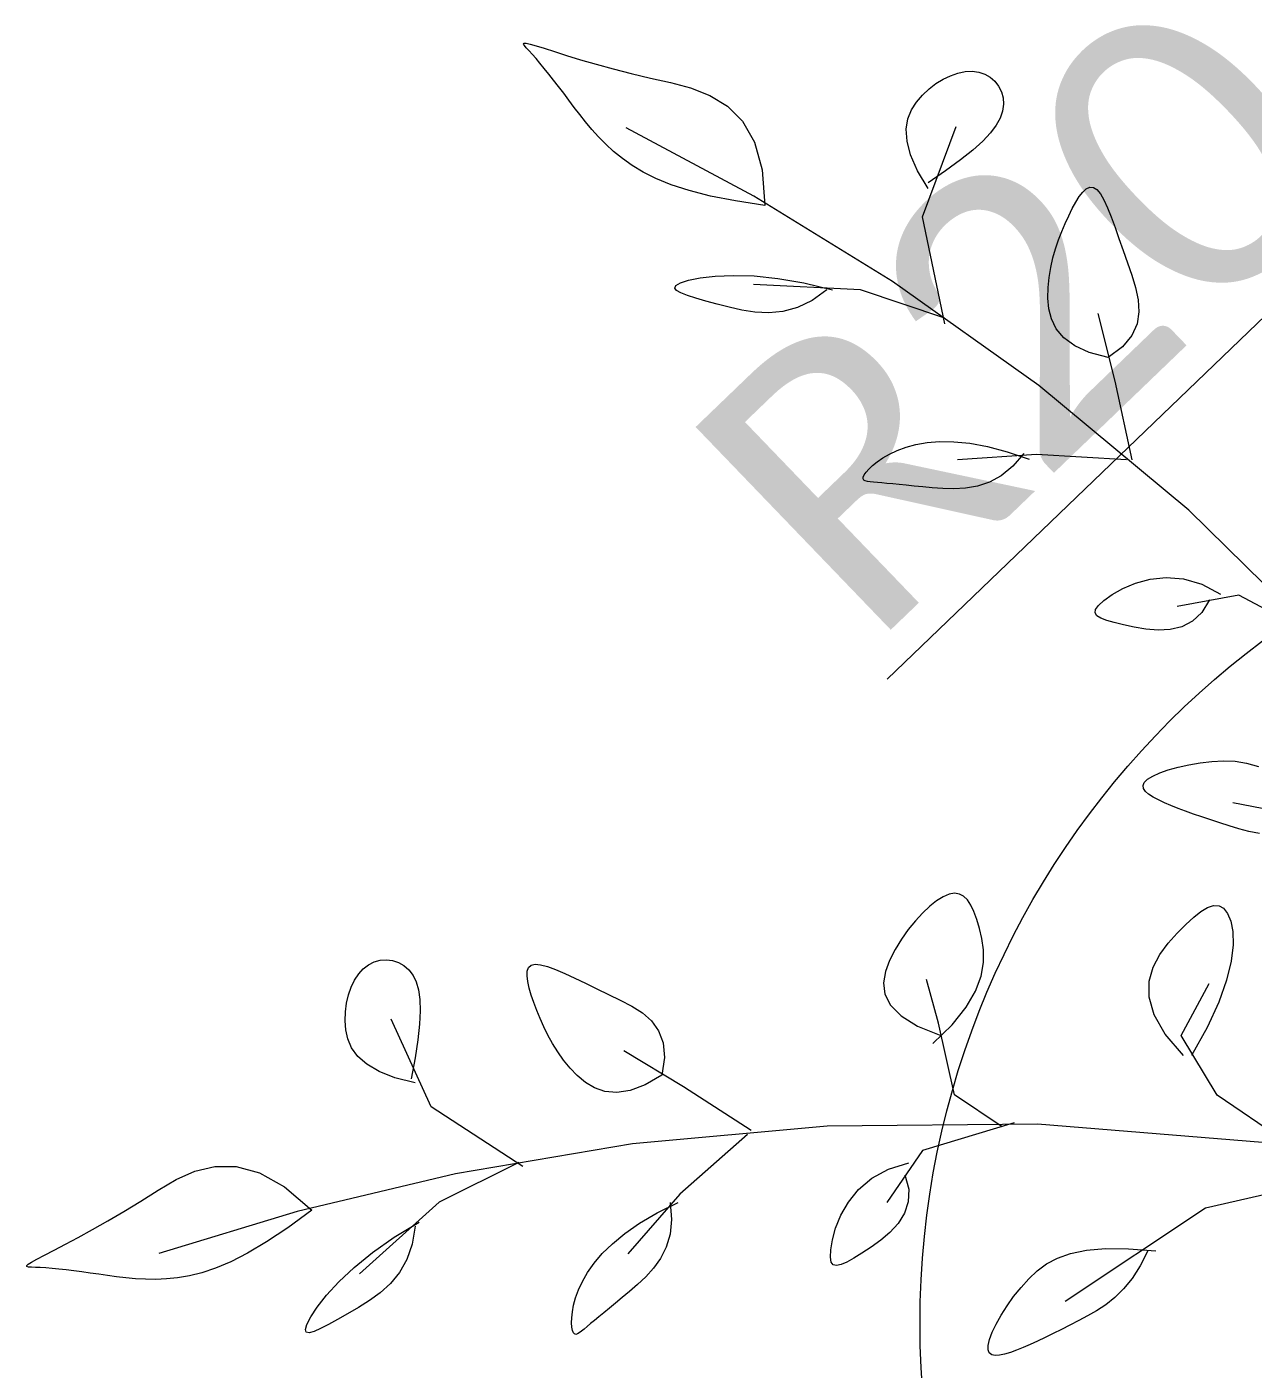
# Model space of a CAD drawing. Header units: centimetres. Extents: x -26724 to 60145, y -23645 to 6771.
# Drawn here: x -19310.07 to -19266.5, y 4735.01 to 4782.71 of the extents above; entities that cross this region are included whole.
import ezdxf

# ---------------------------------------------------------------- set-up
doc = ezdxf.new("R2010")
doc.units = ezdxf.units.CM
doc.linetypes.add('AUSGEZOGEN', pattern=[0])
doc.linetypes.add('PUNKT2_S9', pattern=[0.35, 0.15, -0.1, 0, -0.1])
doc.layers.add('4.KOTE', color=88, linetype='Continuous', lineweight=15)
doc.layers.add('Moebel', color=252, linetype='PUNKT2_S9', lineweight=13)
doc.styles.get("Standard").update_dxf_attribs({"font": 'calibri.ttf'})
doc.dimstyles.new('ja 1 50', dxfattribs={"dimtxt": 10, "dimasz": 5, "dimexe": 5, "dimexo": 5, "dimgap": 1, "dimtad": 1, "dimdec": 0, "dimtxsty": 'Standard', "dimblk": 'ARCHTICK', "dimcen": 2.5, "dimclrd": 256, "dimclrt": 7, "dimadec": 0, "dimazin": 0, "dimtfac": 1, "dimtdec": 0, "dimtix": 1, "dimtmove": 1, "dimatfit": 3, "dimldrblk": 'ARCHTICK', "dimfxl": 10, "dimfxlon": 1, "dimlwd": 0, "dimlwe": 9, "dimarcsym": 0})

# ---------------------------------------------------------------- blocks, each defined once
blk = doc.blocks.new('ggggt')
at = {"layer": 'Moebel', "color": 91, "linetype": 'AUSGEZOGEN', "lineweight": 18, "transparency": 33554687}
for p, q in [((1523.383, 2035.599, 13.5), (1523.402, 2035.626, 13.5)), ((1523.411, 2035.545, 13.5), (1523.383, 2035.599, 13.5)), ((1523.402, 2035.626, 13.5), (1523.476, 2035.625, 13.5)), ((1523.478, 2035.466, 13.5), (1523.411, 2035.545, 13.5)), ((1523.476, 2035.625, 13.5), (1523.614, 2035.596, 13.5)), ((1523.574, 2035.362, 13.5), (1523.478, 2035.466, 13.5)), ((1523.691, 2035.236, 13.5), (1523.574, 2035.362, 13.5)), ((1523.614, 2035.596, 13.5), (1523.824, 2035.536, 13.5)), ((1523.824, 2035.536, 13.5), (1524.114, 2035.446, 13.5)), ((1524.114, 2035.446, 13.5), (1524.478, 2035.33, 13.5)), ((1523.822, 2035.087, 13.5), (1523.691, 2035.236, 13.5)), ((1523.964, 2034.919, 13.5), (1523.822, 2035.087, 13.5)), ((1524.117, 2034.733, 13.5), (1523.964, 2034.919, 13.5)), ((1524.478, 2035.33, 13.5), (1524.911, 2035.194, 13.5)), ((1524.911, 2035.194, 13.5), (1525.407, 2035.042, 13.5)), ((1525.407, 2035.042, 13.5), (1525.959, 2034.879, 13.5)), ((1525.959, 2034.879, 13.5), (1526.561, 2034.712, 13.5)), ((1524.278, 2034.531, 13.5), (1524.117, 2034.733, 13.5)), ((1524.448, 2034.314, 13.5), (1524.278, 2034.531, 13.5)), ((1526.561, 2034.712, 13.5), (1527.206, 2034.546, 13.5)), ((1527.206, 2034.546, 13.5), (1527.889, 2034.385, 13.5)), ((1538.289, 2034.349, 13.5), (1538.551, 2034.474, 13.5)), ((1538.551, 2034.474, 13.5), (1538.812, 2034.564, 13.5)), ((1538.812, 2034.564, 13.5), (1539.069, 2034.617, 13.5)), ((1539.069, 2034.617, 13.5), (1539.317, 2034.63, 13.5)), ((1539.317, 2034.63, 13.5), (1539.55, 2034.601, 13.5)), ((1539.55, 2034.601, 13.5), (1539.765, 2034.53, 13.5)), ((1539.765, 2034.53, 13.5), (1539.957, 2034.42, 13.5)), ((1539.957, 2034.42, 13.5), (1540.122, 2034.276, 13.5)), ((1524.624, 2034.086, 13.5), (1524.448, 2034.314, 13.5)), ((1524.805, 2033.847, 13.5), (1524.624, 2034.086, 13.5)), ((1527.889, 2034.385, 13.5), (1528.6, 2034.227, 13.5)), ((1528.6, 2034.227, 13.5), (1529.311, 2034.037, 13.5)), ((1529.311, 2034.037, 13.5), (1529.995, 2033.774, 13.5)), ((1537.551, 2033.784, 13.5), (1537.785, 2034.002, 13.5)), ((1537.785, 2034.002, 13.5), (1538.032, 2034.191, 13.5)), ((1538.032, 2034.191, 13.5), (1538.289, 2034.349, 13.5)), ((1540.122, 2034.276, 13.5), (1540.256, 2034.103, 13.5)), ((1540.256, 2034.103, 13.5), (1540.355, 2033.905, 13.5)), ((1524.991, 2033.6, 13.5), (1524.805, 2033.847, 13.5)), ((1525.18, 2033.347, 13.5), (1524.991, 2033.6, 13.5)), ((1529.995, 2033.774, 13.5), (1530.621, 2033.394, 13.5)), ((1537.161, 2033.258, 13.5), (1537.338, 2033.538, 13.5)), ((1537.338, 2033.538, 13.5), (1537.551, 2033.784, 13.5)), ((1540.355, 2033.905, 13.5), (1540.415, 2033.689, 13.5)), ((1540.431, 2033.457, 13.5), (1540.4, 2033.216, 13.5)), ((1540.415, 2033.689, 13.5), (1540.431, 2033.457, 13.5)), ((1525.376, 2033.089, 13.5), (1525.18, 2033.347, 13.5)), ((1525.583, 2032.828, 13.5), (1525.376, 2033.089, 13.5)), ((1530.621, 2033.394, 13.5), (1531.16, 2032.855, 13.5)), ((1537.035, 2032.937, 13.5), (1537.161, 2033.258, 13.5)), ((1540.317, 2032.969, 13.5), (1540.176, 2032.712, 13.5)), ((1540.4, 2033.216, 13.5), (1540.317, 2032.969, 13.5)), ((1525.803, 2032.566, 13.5), (1525.583, 2032.828, 13.5)), ((1526.04, 2032.303, 13.5), (1525.803, 2032.566, 13.5)), ((1531.557, 2030.19, 13.5), (1527.029, 2032.615, 13.5)), ((1531.16, 2032.855, 13.5), (1531.581, 2032.115, 13.5)), ((1536.977, 2032.568, 13.5), (1537.035, 2032.937, 13.5)), ((1537.003, 2032.143, 13.5), (1536.977, 2032.568, 13.5)), ((1537.551, 2029.462, 13.5), (1538.751, 2032.666, 13.5)), ((1540.176, 2032.712, 13.5), (1539.97, 2032.439, 13.5)), ((1526.298, 2032.042, 13.5), (1526.04, 2032.303, 13.5)), ((1526.58, 2031.784, 13.5), (1526.298, 2032.042, 13.5)), ((1531.581, 2032.115, 13.5), (1531.856, 2031.132, 13.5)), ((1537.13, 2031.655, 13.5), (1537.003, 2032.143, 13.5)), ((1539.694, 2032.146, 13.5), (1539.34, 2031.828, 13.5)), ((1539.97, 2032.439, 13.5), (1539.694, 2032.146, 13.5)), ((1526.89, 2031.531, 13.5), (1526.58, 2031.784, 13.5)), ((1527.233, 2031.284, 13.5), (1526.89, 2031.531, 13.5)), ((1537.374, 2031.098, 13.5), (1537.13, 2031.655, 13.5)), ((1539.34, 2031.828, 13.5), (1538.903, 2031.478, 13.5)), ((1527.625, 2031.045, 13.5), (1527.233, 2031.284, 13.5)), ((1531.856, 2031.132, 13.5), (1531.954, 2029.862, 13.5)), ((1537.751, 2030.463, 13.5), (1537.374, 2031.098, 13.5)), ((1538.375, 2031.091, 13.5), (1537.751, 2030.663, 13.5)), ((1538.903, 2031.478, 13.5), (1538.375, 2031.091, 13.5)), ((1528.082, 2030.815, 13.5), (1527.625, 2031.045, 13.5)), ((1528.622, 2030.597, 13.5), (1528.082, 2030.815, 13.5)), ((1529.262, 2030.39, 13.5), (1528.622, 2030.597, 13.5)), ((1530.019, 2030.198, 13.5), (1529.262, 2030.39, 13.5)), ((1530.911, 2030.022, 13.5), (1530.019, 2030.198, 13.5)), ((1536.487, 2027.163, 13.5), (1531.557, 2030.19, 13.5)), ((1542.999, 2029.979, 13.5), (1543.124, 2030.178, 13.5)), ((1543.124, 2030.178, 13.5), (1543.249, 2030.338, 13.5)), ((1543.249, 2030.338, 13.5), (1543.373, 2030.451, 13.5)), ((1543.373, 2030.451, 13.5), (1543.498, 2030.509, 13.5)), ((1543.498, 2030.509, 13.5), (1543.623, 2030.504, 13.5)), ((1543.623, 2030.504, 13.5), (1543.748, 2030.43, 13.5)), ((1543.748, 2030.43, 13.5), (1543.873, 2030.279, 13.5)), ((1543.873, 2030.279, 13.5), (1543.999, 2030.06, 13.5)), ((1531.954, 2029.862, 13.5), (1530.911, 2030.022, 13.5)), ((1531.954, 2029.862, 13.5), (1531.954, 2029.862, 13.5)), ((1542.749, 2029.495, 13.5), (1542.874, 2029.749, 13.5)), ((1542.874, 2029.749, 13.5), (1542.999, 2029.979, 13.5)), ((1543.999, 2030.06, 13.5), (1544.127, 2029.782, 13.5)), ((1544.127, 2029.782, 13.5), (1544.258, 2029.453, 13.5)), ((1538.351, 2025.657, 13.5), (1537.551, 2029.462, 13.5)), ((1542.503, 2028.939, 13.5), (1542.624, 2029.225, 13.5)), ((1542.624, 2029.225, 13.5), (1542.749, 2029.495, 13.5)), ((1544.258, 2029.453, 13.5), (1544.393, 2029.084, 13.5)), ((1542.388, 2028.639, 13.5), (1542.503, 2028.939, 13.5)), ((1544.393, 2029.084, 13.5), (1544.533, 2028.684, 13.5)), ((1544.533, 2028.684, 13.5), (1544.679, 2028.261, 13.5)), ((1542.189, 2027.998, 13.5), (1542.282, 2028.325, 13.5)), ((1542.282, 2028.325, 13.5), (1542.388, 2028.639, 13.5)), ((1544.679, 2028.261, 13.5), (1544.831, 2027.826, 13.5)), ((1542.112, 2027.658, 13.5), (1542.189, 2027.998, 13.5)), ((1544.831, 2027.826, 13.5), (1544.987, 2027.387, 13.5)), ((1529.245, 2027.203, 13.5), (1529.658, 2027.288, 13.5)), ((1529.658, 2027.288, 13.5), (1530.189, 2027.351, 13.5)), ((1530.189, 2027.351, 13.5), (1530.829, 2027.378, 13.5)), ((1530.829, 2027.378, 13.5), (1531.573, 2027.356, 13.5)), ((1531.573, 2027.356, 13.5), (1532.413, 2027.271, 13.5)), ((1532.413, 2027.271, 13.5), (1533.342, 2027.11, 13.5)), ((1542.016, 2026.942, 13.5), (1542.053, 2027.306, 13.5)), ((1542.053, 2027.306, 13.5), (1542.112, 2027.658, 13.5)), ((1544.987, 2027.387, 13.5), (1545.125, 2026.948, 13.5)), ((1528.751, 2026.928, 13.5), (1528.794, 2027.017, 13.5)), ((1528.813, 2026.84, 13.5), (1528.751, 2026.928, 13.5)), ((1528.794, 2027.017, 13.5), (1528.955, 2027.109, 13.5)), ((1528.968, 2026.752, 13.5), (1528.813, 2026.84, 13.5)), ((1528.955, 2027.109, 13.5), (1529.245, 2027.203, 13.5)), ((1535.352, 2026.859, 13.5), (1531.554, 2027.059, 13.5)), ((1533.342, 2027.11, 13.5), (1534.353, 2026.859, 13.5)), ((1534.153, 2026.859, 13.5), (1533.629, 2026.48, 13.5)), ((1538.351, 2025.857, 13.5), (1535.352, 2026.859, 13.5)), ((1541.684, 2023.465, 13.5), (1536.487, 2027.163, 13.5)), ((1542.006, 2026.569, 13.5), (1542.016, 2026.942, 13.5)), ((1545.125, 2026.948, 13.5), (1545.22, 2026.511, 13.5)), ((1529.202, 2026.662, 13.5), (1528.968, 2026.752, 13.5)), ((1529.504, 2026.567, 13.5), (1529.202, 2026.662, 13.5)), ((1529.859, 2026.466, 13.5), (1529.504, 2026.567, 13.5)), ((1530.255, 2026.358, 13.5), (1529.859, 2026.466, 13.5)), ((1530.68, 2026.244, 13.5), (1530.255, 2026.358, 13.5)), ((1533.629, 2026.48, 13.5), (1533.108, 2026.231, 13.5)), ((1542.04, 2026.194, 13.5), (1542.006, 2026.569, 13.5)), ((1545.22, 2026.511, 13.5), (1545.245, 2026.078, 13.5)), ((1531.131, 2026.14, 13.5), (1530.68, 2026.244, 13.5)), ((1531.602, 2026.068, 13.5), (1531.131, 2026.14, 13.5)), ((1532.091, 2026.045, 13.5), (1531.602, 2026.068, 13.5)), ((1532.594, 2026.093, 13.5), (1532.091, 2026.045, 13.5)), ((1533.108, 2026.231, 13.5), (1532.594, 2026.093, 13.5)), ((1542.134, 2025.828, 13.5), (1542.04, 2026.194, 13.5)), ((1542.307, 2025.48, 13.5), (1542.134, 2025.828, 13.5)), ((1544.398, 2023.62, 13.5), (1543.799, 2026.023, 13.5)), ((1545.245, 2026.078, 13.5), (1545.177, 2025.654, 13.5)), ((1542.577, 2025.159, 13.5), (1542.307, 2025.48, 13.5)), ((1545.177, 2025.654, 13.5), (1544.988, 2025.24, 13.5)), ((1542.962, 2024.875, 13.5), (1542.577, 2025.159, 13.5)), ((1543.48, 2024.637, 13.5), (1542.962, 2024.875, 13.5)), ((1544.988, 2025.24, 13.5), (1544.654, 2024.84, 13.5)), ((1544.148, 2024.456, 13.5), (1543.48, 2024.637, 13.5)), ((1544.654, 2024.84, 13.5), (1544.148, 2024.456, 13.5)), ((1544.148, 2024.456, 13.5), (1544.148, 2024.456, 13.5)), ((1547.015, 2019.03, 13.5), (1541.684, 2023.465, 13.5)), ((1544.998, 2020.817, 13.5), (1544.398, 2023.62, 13.5)), ((1536.383, 2021.028, 13.5), (1536.656, 2021.154, 13.5)), ((1536.656, 2021.154, 13.5), (1536.968, 2021.268, 13.5)), ((1536.968, 2021.268, 13.5), (1537.32, 2021.365, 13.5)), ((1537.32, 2021.365, 13.5), (1537.716, 2021.435, 13.5)), ((1537.716, 2021.435, 13.5), (1538.163, 2021.472, 13.5)), ((1538.163, 2021.472, 13.5), (1538.665, 2021.466, 13.5)), ((1538.665, 2021.466, 13.5), (1539.23, 2021.41, 13.5)), ((1539.23, 2021.41, 13.5), (1539.861, 2021.294, 13.5)), ((1539.861, 2021.294, 13.5), (1540.566, 2021.111, 13.5)), ((1540.566, 2021.111, 13.5), (1541.349, 2020.851, 13.5)), ((1541.15, 2021.051, 13.5), (1540.762, 2020.593, 13.5)), ((1535.649, 2020.496, 13.5), (1535.78, 2020.623, 13.5)), ((1535.78, 2020.623, 13.5), (1535.946, 2020.757, 13.5)), ((1535.946, 2020.757, 13.5), (1536.146, 2020.894, 13.5)), ((1536.146, 2020.894, 13.5), (1536.383, 2021.028, 13.5)), ((1541.6, 2021.017, 13.5), (1538.801, 2020.817, 13.5)), ((1540.762, 2020.593, 13.5), (1540.354, 2020.258, 13.5)), ((1544.798, 2020.817, 13.5), (1541.6, 2021.017, 13.5)), ((1535.446, 2020.148, 13.5), (1535.451, 2020.207, 13.5)), ((1535.469, 2020.105, 13.5), (1535.446, 2020.148, 13.5)), ((1535.451, 2020.207, 13.5), (1535.486, 2020.284, 13.5)), ((1535.519, 2020.075, 13.5), (1535.469, 2020.105, 13.5)), ((1535.486, 2020.284, 13.5), (1535.551, 2020.382, 13.5)), ((1535.594, 2020.054, 13.5), (1535.519, 2020.075, 13.5)), ((1535.551, 2020.382, 13.5), (1535.649, 2020.496, 13.5)), ((1540.354, 2020.258, 13.5), (1539.933, 2020.028, 13.5)), ((1535.692, 2020.04, 13.5), (1535.594, 2020.054, 13.5)), ((1535.812, 2020.028, 13.5), (1535.692, 2020.04, 13.5)), ((1535.952, 2020.017, 13.5), (1535.812, 2020.028, 13.5)), ((1536.112, 2020.003, 13.5), (1535.952, 2020.017, 13.5)), ((1536.292, 2019.986, 13.5), (1536.112, 2020.003, 13.5)), ((1536.494, 2019.966, 13.5), (1536.292, 2019.986, 13.5)), ((1536.72, 2019.944, 13.5), (1536.494, 2019.966, 13.5)), ((1536.972, 2019.919, 13.5), (1536.72, 2019.944, 13.5)), ((1537.252, 2019.892, 13.5), (1536.972, 2019.919, 13.5)), ((1537.561, 2019.864, 13.5), (1537.252, 2019.892, 13.5)), ((1537.901, 2019.833, 13.5), (1537.561, 2019.864, 13.5)), ((1538.272, 2019.804, 13.5), (1537.901, 2019.833, 13.5)), ((1538.669, 2019.791, 13.5), (1538.272, 2019.804, 13.5)), ((1539.083, 2019.812, 13.5), (1538.669, 2019.791, 13.5)), ((1539.507, 2019.885, 13.5), (1539.083, 2019.812, 13.5)), ((1539.933, 2020.028, 13.5), (1539.507, 2019.885, 13.5)), ((1552.346, 2013.79, 13.5), (1547.015, 2019.03, 13.5)), ((1544.667, 2016.249, 13.5), (1545.122, 2016.441, 13.5)), ((1545.122, 2016.441, 13.5), (1545.641, 2016.581, 13.5)), ((1545.641, 2016.581, 13.5), (1546.214, 2016.641, 13.5)), ((1546.214, 2016.641, 13.5), (1546.83, 2016.591, 13.5)), ((1546.83, 2016.591, 13.5), (1547.478, 2016.402, 13.5)), ((1547.478, 2016.402, 13.5), (1548.146, 2016.045, 13.5)), ((1543.803, 2015.651, 13.5), (1543.998, 2015.828, 13.5)), ((1543.998, 2015.828, 13.5), (1544.289, 2016.035, 13.5)), ((1544.289, 2016.035, 13.5), (1544.667, 2016.249, 13.5)), ((1548.796, 2016.011, 13.5), (1546.597, 2015.61, 13.5)), ((1547.746, 2015.845, 13.5), (1547.482, 2015.396, 13.5)), ((1551.795, 2014.409, 13.5), (1548.796, 2016.011, 13.5)), ((1543.684, 2015.384, 13.5), (1543.7, 2015.505, 13.5)), ((1543.748, 2015.282, 13.5), (1543.684, 2015.384, 13.5)), ((1543.7, 2015.505, 13.5), (1543.803, 2015.651, 13.5)), ((1547.482, 2015.396, 13.5), (1547.151, 2015.085, 13.5)), ((1543.888, 2015.194, 13.5), (1543.748, 2015.282, 13.5)), ((1544.097, 2015.115, 13.5), (1543.888, 2015.194, 13.5)), ((1544.368, 2015.039, 13.5), (1544.097, 2015.115, 13.5)), ((1544.698, 2014.961, 13.5), (1544.368, 2015.039, 13.5)), ((1545.077, 2014.879, 13.5), (1544.698, 2014.961, 13.5)), ((1545.49, 2014.81, 13.5), (1545.077, 2014.879, 13.5)), ((1546.769, 2014.892, 13.5), (1546.353, 2014.796, 13.5)), ((1547.151, 2015.085, 13.5), (1546.769, 2014.892, 13.5)), ((1545.922, 2014.775, 13.5), (1545.49, 2014.81, 13.5)), ((1546.353, 2014.796, 13.5), (1545.922, 2014.775, 13.5)), ((1547.417, 2010.055, 13.5), (1547.831, 2010.101, 13.5)), ((1547.831, 2010.101, 13.5), (1548.246, 2010.121, 13.5)), ((1548.246, 2010.121, 13.5), (1548.656, 2010.109, 13.5)), ((1548.656, 2010.109, 13.5), (1549.066, 2010.049, 13.5)), ((1545.547, 2009.47, 13.5), (1545.733, 2009.584, 13.5)), ((1545.733, 2009.584, 13.5), (1545.983, 2009.696, 13.5)), ((1545.983, 2009.696, 13.5), (1546.287, 2009.804, 13.5)), ((1546.287, 2009.804, 13.5), (1546.634, 2009.902, 13.5)), ((1546.634, 2009.902, 13.5), (1547.014, 2009.987, 13.5)), ((1547.014, 2009.987, 13.5), (1547.417, 2010.055, 13.5)), ((1549.066, 2010.049, 13.5), (1549.488, 2009.923, 13.5)), ((1545.388, 2009.251, 13.5), (1545.434, 2009.359, 13.5)), ((1545.403, 2009.145, 13.5), (1545.388, 2009.251, 13.5)), ((1545.472, 2009.041, 13.5), (1545.403, 2009.145, 13.5)), ((1545.434, 2009.359, 13.5), (1545.547, 2009.47, 13.5)), ((1545.588, 2008.938, 13.5), (1545.472, 2009.041, 13.5)), ((1545.744, 2008.837, 13.5), (1545.588, 2008.938, 13.5)), ((1545.933, 2008.736, 13.5), (1545.744, 2008.837, 13.5)), ((1546.147, 2008.636, 13.5), (1545.933, 2008.736, 13.5)), ((1546.381, 2008.536, 13.5), (1546.147, 2008.636, 13.5)), ((1554.456, 2007.463, 13.5), (1548.584, 2008.639, 13.5)), ((1546.633, 2008.435, 13.5), (1546.381, 2008.536, 13.5)), ((1546.901, 2008.335, 13.5), (1546.633, 2008.435, 13.5)), ((1547.184, 2008.233, 13.5), (1546.901, 2008.335, 13.5)), ((1547.481, 2008.131, 13.5), (1547.184, 2008.233, 13.5)), ((1547.792, 2008.028, 13.5), (1547.481, 2008.131, 13.5)), ((1548.114, 2007.924, 13.5), (1547.792, 2008.028, 13.5)), ((1548.446, 2007.818, 13.5), (1548.114, 2007.924, 13.5)), ((1548.789, 2007.713, 13.5), (1548.446, 2007.818, 13.5)), ((1549.147, 2007.617, 13.5), (1548.789, 2007.713, 13.5)), ((1549.527, 2007.541, 13.5), (1549.147, 2007.617, 13.5)), ((1538.288, 2005.296, 13.5), (1538.055, 2005.151, 13.5)), ((1538.502, 2005.387, 13.5), (1538.288, 2005.296, 13.5)), ((1538.694, 2005.419, 13.5), (1538.502, 2005.387, 13.5)), ((1538.864, 2005.394, 13.5), (1538.694, 2005.419, 13.5)), ((1539.015, 2005.314, 13.5), (1538.864, 2005.394, 13.5)), ((1539.15, 2005.182, 13.5), (1539.015, 2005.314, 13.5)), ((1537.809, 2004.957, 13.5), (1537.555, 2004.717, 13.5)), ((1538.055, 2005.151, 13.5), (1537.809, 2004.957, 13.5)), ((1539.27, 2004.999, 13.5), (1539.15, 2005.182, 13.5)), ((1539.38, 2004.768, 13.5), (1539.27, 2004.999, 13.5)), ((1547.447, 2004.771, 13.5), (1547.684, 2004.911, 13.5)), ((1547.684, 2004.911, 13.5), (1547.898, 2004.981, 13.5)), ((1547.898, 2004.981, 13.5), (1548.088, 2004.974, 13.5)), ((1548.088, 2004.974, 13.5), (1548.253, 2004.885, 13.5)), ((1548.253, 2004.885, 13.5), (1548.394, 2004.707, 13.5)), ((1537.3, 2004.439, 13.5), (1537.049, 2004.127, 13.5)), ((1537.555, 2004.717, 13.5), (1537.3, 2004.439, 13.5)), ((1539.481, 2004.492, 13.5), (1539.38, 2004.768, 13.5)), ((1539.576, 2004.172, 13.5), (1539.481, 2004.492, 13.5)), ((1546.906, 2004.31, 13.5), (1547.188, 2004.568, 13.5)), ((1547.188, 2004.568, 13.5), (1547.447, 2004.771, 13.5)), ((1548.394, 2004.707, 13.5), (1548.507, 2004.433, 13.5)), ((1548.507, 2004.433, 13.5), (1548.577, 2004.06, 13.5)), ((1537.049, 2004.127, 13.5), (1536.808, 2003.785, 13.5)), ((1539.663, 2003.811, 13.5), (1539.576, 2004.172, 13.5)), ((1546.286, 2003.647, 13.5), (1546.603, 2004.001, 13.5)), ((1546.603, 2004.001, 13.5), (1546.906, 2004.31, 13.5)), ((1548.577, 2004.06, 13.5), (1548.587, 2003.588, 13.5)), ((1536.582, 2003.42, 13.5), (1536.382, 2003.036, 13.5)), ((1536.808, 2003.785, 13.5), (1536.582, 2003.42, 13.5)), ((1539.72, 2003.408, 13.5), (1539.663, 2003.811, 13.5)), ((1539.72, 2002.963, 13.5), (1539.72, 2003.408, 13.5)), ((1545.987, 2003.247, 13.5), (1546.286, 2003.647, 13.5)), ((1548.587, 2003.588, 13.5), (1548.518, 2003.013, 13.5)), ((1517.873, 2002.882, 13.5), (1518.075, 2002.984, 13.5)), ((1518.075, 2002.984, 13.5), (1518.289, 2003.041, 13.5)), ((1518.289, 2003.041, 13.5), (1518.507, 2003.056, 13.5)), ((1518.507, 2003.056, 13.5), (1518.724, 2003.029, 13.5)), ((1518.724, 2003.029, 13.5), (1518.934, 2002.959, 13.5)), ((1518.934, 2002.959, 13.5), (1519.129, 2002.848, 13.5)), ((1536.382, 2003.036, 13.5), (1536.234, 2002.64, 13.5)), ((1539.635, 2002.476, 13.5), (1539.72, 2002.963, 13.5)), ((1545.748, 2002.796, 13.5), (1545.987, 2003.247, 13.5)), ((1548.518, 2003.013, 13.5), (1548.354, 2002.334, 13.5)), ((1517.377, 2002.334, 13.5), (1517.522, 2002.553, 13.5)), ((1517.522, 2002.553, 13.5), (1517.687, 2002.737, 13.5)), ((1517.687, 2002.737, 13.5), (1517.873, 2002.882, 13.5)), ((1519.129, 2002.848, 13.5), (1519.305, 2002.696, 13.5)), ((1519.305, 2002.696, 13.5), (1519.453, 2002.503, 13.5)), ((1519.453, 2002.503, 13.5), (1519.569, 2002.27, 13.5)), ((1523.503, 2002.482, 13.5), (1523.511, 2002.65, 13.5)), ((1523.527, 2002.281, 13.5), (1523.503, 2002.482, 13.5)), ((1523.511, 2002.65, 13.5), (1523.558, 2002.78, 13.5)), ((1523.558, 2002.78, 13.5), (1523.65, 2002.865, 13.5)), ((1523.65, 2002.865, 13.5), (1523.791, 2002.9, 13.5)), ((1523.791, 2002.9, 13.5), (1523.986, 2002.883, 13.5)), ((1523.986, 2002.883, 13.5), (1524.23, 2002.817, 13.5)), ((1524.23, 2002.817, 13.5), (1524.517, 2002.711, 13.5)), ((1524.517, 2002.711, 13.5), (1524.842, 2002.571, 13.5)), ((1524.842, 2002.571, 13.5), (1525.199, 2002.405, 13.5)), ((1536.234, 2002.64, 13.5), (1536.169, 2002.238, 13.5)), ((1539.44, 2001.944, 13.5), (1539.635, 2002.476, 13.5)), ((1545.607, 2002.291, 13.5), (1545.748, 2002.796, 13.5)), ((1517.159, 2001.812, 13.5), (1517.256, 2002.085, 13.5)), ((1517.256, 2002.085, 13.5), (1517.377, 2002.334, 13.5)), ((1519.569, 2002.27, 13.5), (1519.651, 2001.988, 13.5)), ((1519.651, 2001.988, 13.5), (1519.699, 2001.65, 13.5)), ((1523.58, 2002.052, 13.5), (1523.527, 2002.281, 13.5)), ((1523.654, 2001.801, 13.5), (1523.58, 2002.052, 13.5)), ((1525.199, 2002.405, 13.5), (1525.581, 2002.221, 13.5)), ((1525.581, 2002.221, 13.5), (1525.982, 2002.025, 13.5)), ((1525.982, 2002.025, 13.5), (1526.398, 2001.825, 13.5)), ((1536.169, 2002.238, 13.5), (1536.22, 2001.836, 13.5)), ((1538.118, 2000.801, 13.5), (1537.692, 2002.358, 13.5)), ((1545.605, 2001.727, 13.5), (1545.607, 2002.291, 13.5)), ((1546.749, 2000.369, 13.5), (1547.737, 2002.208, 13.5)), ((1548.354, 2002.334, 13.5), (1548.077, 2001.549, 13.5)), ((1517.048, 2001.209, 13.5), (1517.09, 2001.518, 13.5)), ((1517.09, 2001.518, 13.5), (1517.159, 2001.812, 13.5)), ((1519.699, 2001.65, 13.5), (1519.71, 2001.247, 13.5)), ((1523.745, 2001.533, 13.5), (1523.654, 2001.801, 13.5)), ((1523.848, 2001.254, 13.5), (1523.745, 2001.533, 13.5)), ((1526.398, 2001.825, 13.5), (1526.818, 2001.625, 13.5)), ((1526.818, 2001.625, 13.5), (1527.227, 2001.412, 13.5)), ((1536.22, 2001.836, 13.5), (1536.417, 2001.442, 13.5)), ((1539.106, 2001.369, 13.5), (1539.44, 2001.944, 13.5)), ((1545.782, 2001.102, 13.5), (1545.605, 2001.727, 13.5)), ((1548.077, 2001.549, 13.5), (1547.67, 2000.655, 13.5)), ((1517.037, 2000.89, 13.5), (1517.048, 2001.209, 13.5)), ((1519.71, 2001.247, 13.5), (1519.686, 2000.772, 13.5)), ((1523.965, 2000.966, 13.5), (1523.848, 2001.254, 13.5)), ((1527.227, 2001.412, 13.5), (1527.603, 2001.17, 13.5)), ((1527.603, 2001.17, 13.5), (1527.927, 2000.882, 13.5)), ((1536.417, 2001.442, 13.5), (1536.792, 2001.061, 13.5)), ((1536.792, 2001.061, 13.5), (1537.376, 2000.7, 13.5)), ((1538.608, 2000.748, 13.5), (1539.106, 2001.369, 13.5)), ((1546.177, 2000.411, 13.5), (1545.782, 2001.102, 13.5)), ((1517.061, 2000.566, 13.5), (1517.037, 2000.89, 13.5)), ((1517.133, 2000.242, 13.5), (1517.061, 2000.566, 13.5)), ((1520.094, 1997.834, 13.5), (1518.676, 2000.948, 13.5)), ((1519.686, 2000.772, 13.5), (1519.624, 2000.215, 13.5)), ((1524.095, 2000.672, 13.5), (1523.965, 2000.966, 13.5)), ((1524.243, 2000.376, 13.5), (1524.095, 2000.672, 13.5)), ((1527.927, 2000.882, 13.5), (1528.178, 2000.534, 13.5)), ((1528.178, 2000.534, 13.5), (1528.337, 2000.108, 13.5)), ((1537.376, 2000.7, 13.5), (1538.2, 2000.365, 13.5)), ((1537.917, 2000.082, 13.5), (1538.608, 2000.748, 13.5)), ((1538.686, 1998.254, 13.5), (1538.118, 2000.801, 13.5)), ((1547.67, 2000.655, 13.5), (1547.114, 1999.65, 13.5)), ((1517.271, 1999.926, 13.5), (1517.133, 2000.242, 13.5)), ((1519.624, 2000.215, 13.5), (1519.524, 1999.569, 13.5)), ((1524.408, 2000.078, 13.5), (1524.243, 2000.376, 13.5)), ((1524.594, 1999.783, 13.5), (1524.408, 2000.078, 13.5)), ((1528.337, 2000.108, 13.5), (1528.384, 1999.588, 13.5)), ((1546.831, 1999.65, 13.5), (1546.177, 2000.411, 13.5)), ((1548.024, 1998.246, 13.5), (1546.749, 2000.369, 13.5)), ((1517.491, 1999.624, 13.5), (1517.271, 1999.926, 13.5)), ((1517.81, 1999.342, 13.5), (1517.491, 1999.624, 13.5)), ((1519.524, 1999.569, 13.5), (1519.385, 1998.825, 13.5)), ((1524.801, 1999.492, 13.5), (1524.594, 1999.783, 13.5)), ((1529.066, 1998.545, 13.5), (1526.943, 1999.82, 13.5)), ((1528.384, 1999.588, 13.5), (1528.298, 1998.959, 13.5)), ((1518.244, 1999.087, 13.5), (1517.81, 1999.342, 13.5)), ((1525.032, 1999.209, 13.5), (1524.801, 1999.492, 13.5)), ((1525.289, 1998.939, 13.5), (1525.032, 1999.209, 13.5)), ((1518.811, 1998.865, 13.5), (1518.244, 1999.087, 13.5)), ((1519.527, 1998.683, 13.5), (1518.811, 1998.865, 13.5)), ((1525.578, 1998.698, 13.5), (1525.289, 1998.939, 13.5)), ((1525.903, 1998.505, 13.5), (1525.578, 1998.698, 13.5)), ((1527.697, 1998.615, 13.5), (1527.163, 1998.417, 13.5)), ((1528.298, 1998.959, 13.5), (1527.697, 1998.615, 13.5)), ((1528.298, 1998.959, 13.5), (1528.298, 1998.959, 13.5)), ((1526.272, 1998.381, 13.5), (1525.903, 1998.505, 13.5)), ((1526.69, 1998.345, 13.5), (1526.272, 1998.381, 13.5)), ((1527.163, 1998.417, 13.5), (1526.69, 1998.345, 13.5)), ((1531.472, 1996.987, 13.5), (1529.066, 1998.545, 13.5)), ((1540.385, 1997.121, 13.5), (1538.686, 1998.254, 13.5)), ((1550.713, 1996.405, 13.5), (1548.024, 1998.246, 13.5)), ((1523.349, 1995.709, 13.5), (1520.094, 1997.834, 13.5)), ((1541.636, 1997.214, 13.5), (1534.162, 1997.149, 13.5)), ((1540.809, 1997.262, 13.5), (1537.556, 1996.274, 13.5)), ((1549.633, 1996.568, 13.5), (1541.636, 1997.214, 13.5)), ((1534.162, 1997.149, 13.5), (1527.256, 1996.516, 13.5)), ((1531.331, 1996.846, 13.5), (1528.928, 1994.726, 13.5)), ((1527.256, 1996.516, 13.5), (1520.966, 1995.456, 13.5)), ((1537.556, 1996.274, 13.5), (1536.285, 1994.436, 13.5)), ((1523.208, 1995.851, 13.5), (1520.379, 1994.438, 13.5)), ((1536.347, 1995.619, 13.5), (1537.072, 1995.839, 13.5)), ((1511.032, 1995.243, 13.5), (1511.702, 1995.54, 13.5)), ((1511.702, 1995.54, 13.5), (1512.413, 1995.714, 13.5)), ((1512.413, 1995.714, 13.5), (1513.175, 1995.714, 13.5)), ((1513.175, 1995.714, 13.5), (1513.996, 1995.489, 13.5)), ((1513.996, 1995.489, 13.5), (1514.885, 1994.988, 13.5)), ((1520.966, 1995.456, 13.5), (1515.34, 1994.111, 13.5)), ((1535.285, 1994.894, 13.5), (1535.756, 1995.294, 13.5)), ((1535.756, 1995.294, 13.5), (1536.347, 1995.619, 13.5)), ((1536.931, 1995.415, 13.5), (1537.062, 1994.91, 13.5)), ((1553.004, 1995.474, 13.5), (1547.603, 1994.232, 13.5)), ((1509.78, 1994.483, 13.5), (1510.395, 1994.873, 13.5)), ((1510.395, 1994.873, 13.5), (1511.032, 1995.243, 13.5)), ((1514.885, 1994.988, 13.5), (1515.852, 1994.159, 13.5)), ((1534.922, 1994.447, 13.5), (1535.285, 1994.894, 13.5)), ((1537.062, 1994.91, 13.5), (1537.047, 1994.456, 13.5)), ((1509.184, 1994.114, 13.5), (1509.78, 1994.483, 13.5)), ((1520.379, 1994.438, 13.5), (1517.552, 1991.894, 13.5)), ((1528.928, 1994.726, 13.5), (1527.09, 1992.605, 13.5)), ((1528.13, 1994.061, 13.5), (1528.868, 1994.431, 13.5)), ((1528.585, 1994.431, 13.5), (1528.635, 1993.833, 13.5)), ((1534.654, 1993.98, 13.5), (1534.922, 1994.447, 13.5)), ((1537.047, 1994.456, 13.5), (1536.914, 1994.049, 13.5)), ((1508.609, 1993.775, 13.5), (1509.184, 1994.114, 13.5)), ((1515.34, 1994.111, 13.5), (1510.424, 1992.623, 13.5)), ((1515.852, 1994.159, 13.5), (1515.002, 1993.534, 13.5)), ((1515.852, 1994.159, 13.5), (1515.852, 1994.159, 13.5)), ((1527.502, 1993.692, 13.5), (1528.13, 1994.061, 13.5)), ((1534.468, 1993.523, 13.5), (1534.654, 1993.98, 13.5)), ((1536.914, 1994.049, 13.5), (1536.688, 1993.688, 13.5)), ((1547.603, 1994.232, 13.5), (1542.619, 1990.912, 13.5)), ((1507.561, 1993.192, 13.5), (1508.066, 1993.468, 13.5)), ((1508.066, 1993.468, 13.5), (1508.609, 1993.775, 13.5)), ((1515.002, 1993.534, 13.5), (1514.247, 1993.029, 13.5)), ((1518.78, 1993.194, 13.5), (1519.673, 1993.732, 13.5)), ((1519.531, 1993.59, 13.5), (1519.428, 1992.952, 13.5)), ((1526.974, 1993.327, 13.5), (1527.502, 1993.692, 13.5)), ((1528.635, 1993.833, 13.5), (1528.583, 1993.308, 13.5)), ((1534.352, 1993.105, 13.5), (1534.468, 1993.523, 13.5)), ((1536.397, 1993.368, 13.5), (1536.068, 1993.088, 13.5)), ((1536.688, 1993.688, 13.5), (1536.397, 1993.368, 13.5)), ((1506.7, 1992.74, 13.5), (1507.103, 1992.949, 13.5)), ((1507.103, 1992.949, 13.5), (1507.561, 1993.192, 13.5)), ((1514.247, 1993.029, 13.5), (1513.576, 1992.629, 13.5)), ((1518.01, 1992.652, 13.5), (1518.78, 1993.194, 13.5)), ((1519.428, 1992.952, 13.5), (1519.236, 1992.408, 13.5)), ((1526.175, 1992.617, 13.5), (1526.535, 1992.968, 13.5)), ((1526.535, 1992.968, 13.5), (1526.974, 1993.327, 13.5)), ((1528.583, 1993.308, 13.5), (1528.448, 1992.847, 13.5)), ((1534.293, 1992.752, 13.5), (1534.352, 1993.105, 13.5)), ((1536.068, 1993.088, 13.5), (1535.727, 1992.844, 13.5)), ((1505.901, 1992.316, 13.5), (1506.092, 1992.423, 13.5)), ((1506.092, 1992.423, 13.5), (1506.36, 1992.564, 13.5)), ((1506.36, 1992.564, 13.5), (1506.7, 1992.74, 13.5)), ((1513.576, 1992.629, 13.5), (1512.977, 1992.323, 13.5)), ((1517.356, 1992.118, 13.5), (1518.01, 1992.652, 13.5)), ((1525.886, 1992.275, 13.5), (1526.175, 1992.617, 13.5)), ((1528.248, 1992.445, 13.5), (1528, 1992.094, 13.5)), ((1528.448, 1992.847, 13.5), (1528.248, 1992.445, 13.5)), ((1534.279, 1992.489, 13.5), (1534.293, 1992.752, 13.5)), ((1534.31, 1992.313, 13.5), (1534.279, 1992.489, 13.5)), ((1535.113, 1992.456, 13.5), (1534.867, 1992.317, 13.5)), ((1535.401, 1992.633, 13.5), (1535.113, 1992.456, 13.5)), ((1535.727, 1992.844, 13.5), (1535.401, 1992.633, 13.5)), ((1541.962, 1992.25, 13.5), (1542.351, 1992.459, 13.5)), ((1542.351, 1992.459, 13.5), (1542.815, 1992.623, 13.5)), ((1542.815, 1992.623, 13.5), (1543.376, 1992.737, 13.5)), ((1543.376, 1992.737, 13.5), (1544.055, 1992.794, 13.5)), ((1544.055, 1992.794, 13.5), (1544.871, 1992.79, 13.5)), ((1544.871, 1992.79, 13.5), (1545.846, 1992.719, 13.5)), ((1545.563, 1992.719, 13.5), (1545.289, 1992.184, 13.5)), ((1505.73, 1992.187, 13.5), (1505.782, 1992.239, 13.5)), ((1505.736, 1992.155, 13.5), (1505.73, 1992.187, 13.5)), ((1505.794, 1992.137, 13.5), (1505.736, 1992.155, 13.5)), ((1505.782, 1992.239, 13.5), (1505.901, 1992.316, 13.5)), ((1505.897, 1992.128, 13.5), (1505.794, 1992.137, 13.5)), ((1506.038, 1992.123, 13.5), (1505.897, 1992.128, 13.5)), ((1506.21, 1992.116, 13.5), (1506.038, 1992.123, 13.5)), ((1506.408, 1992.104, 13.5), (1506.21, 1992.116, 13.5)), ((1506.627, 1992.086, 13.5), (1506.408, 1992.104, 13.5)), ((1506.867, 1992.062, 13.5), (1506.627, 1992.086, 13.5)), ((1507.124, 1992.033, 13.5), (1506.867, 1992.062, 13.5)), ((1507.397, 1992, 13.5), (1507.124, 1992.033, 13.5)), ((1507.683, 1991.962, 13.5), (1507.397, 1992, 13.5)), ((1507.98, 1991.922, 13.5), (1507.683, 1991.962, 13.5)), ((1511.955, 1991.934, 13.5), (1511.509, 1991.827, 13.5)), ((1512.441, 1992.095, 13.5), (1511.955, 1991.934, 13.5)), ((1512.977, 1992.323, 13.5), (1512.441, 1992.095, 13.5)), ((1516.814, 1991.608, 13.5), (1517.356, 1992.118, 13.5)), ((1518.971, 1991.947, 13.5), (1518.649, 1991.557, 13.5)), ((1519.236, 1992.408, 13.5), (1518.971, 1991.947, 13.5)), ((1525.475, 1991.628, 13.5), (1525.655, 1991.945, 13.5)), ((1525.655, 1991.945, 13.5), (1525.886, 1992.275, 13.5)), ((1528, 1992.094, 13.5), (1527.722, 1991.786, 13.5)), ((1534.385, 1992.216, 13.5), (1534.31, 1992.313, 13.5)), ((1534.502, 1992.189, 13.5), (1534.385, 1992.216, 13.5)), ((1534.663, 1992.226, 13.5), (1534.502, 1992.189, 13.5)), ((1534.867, 1992.317, 13.5), (1534.663, 1992.226, 13.5)), ((1541.332, 1991.721, 13.5), (1541.63, 1992.002, 13.5)), ((1541.63, 1992.002, 13.5), (1541.962, 1992.25, 13.5)), ((1545.289, 1992.184, 13.5), (1544.999, 1991.736, 13.5)), ((1508.285, 1991.879, 13.5), (1507.98, 1991.922, 13.5)), ((1508.599, 1991.834, 13.5), (1508.285, 1991.879, 13.5)), ((1508.92, 1991.79, 13.5), (1508.599, 1991.834, 13.5)), ((1509.25, 1991.751, 13.5), (1508.92, 1991.79, 13.5)), ((1509.591, 1991.721, 13.5), (1509.25, 1991.751, 13.5)), ((1509.945, 1991.703, 13.5), (1509.591, 1991.721, 13.5)), ((1510.312, 1991.701, 13.5), (1509.945, 1991.703, 13.5)), ((1510.693, 1991.718, 13.5), (1510.312, 1991.701, 13.5)), ((1511.091, 1991.758, 13.5), (1510.693, 1991.718, 13.5)), ((1511.509, 1991.827, 13.5), (1511.091, 1991.758, 13.5)), ((1516.38, 1991.135, 13.5), (1516.814, 1991.608, 13.5)), ((1518.649, 1991.557, 13.5), (1518.287, 1991.227, 13.5)), ((1525.335, 1991.327, 13.5), (1525.475, 1991.628, 13.5)), ((1527.432, 1991.515, 13.5), (1527.149, 1991.273, 13.5)), ((1527.722, 1991.786, 13.5), (1527.432, 1991.515, 13.5)), ((1541.053, 1991.413, 13.5), (1541.332, 1991.721, 13.5)), ((1544.999, 1991.736, 13.5), (1544.695, 1991.364, 13.5)), ((1516.049, 1990.716, 13.5), (1516.38, 1991.135, 13.5)), ((1518.287, 1991.227, 13.5), (1517.902, 1990.946, 13.5)), ((1525.159, 1990.782, 13.5), (1525.231, 1991.044, 13.5)), ((1525.231, 1991.044, 13.5), (1525.335, 1991.327, 13.5)), ((1526.887, 1991.054, 13.5), (1526.649, 1990.856, 13.5)), ((1527.149, 1991.273, 13.5), (1526.887, 1991.054, 13.5)), ((1540.556, 1990.755, 13.5), (1540.792, 1991.087, 13.5)), ((1540.792, 1991.087, 13.5), (1541.053, 1991.413, 13.5)), ((1544.381, 1991.056, 13.5), (1544.062, 1990.801, 13.5)), ((1544.695, 1991.364, 13.5), (1544.381, 1991.056, 13.5)), ((1515.817, 1990.363, 13.5), (1516.049, 1990.716, 13.5)), ((1517.511, 1990.7, 13.5), (1517.129, 1990.48, 13.5)), ((1517.902, 1990.946, 13.5), (1517.511, 1990.7, 13.5)), ((1525.091, 1990.332, 13.5), (1525.113, 1990.544, 13.5)), ((1525.113, 1990.544, 13.5), (1525.159, 1990.782, 13.5)), ((1526.236, 1990.516, 13.5), (1526.06, 1990.372, 13.5)), ((1526.432, 1990.677, 13.5), (1526.236, 1990.516, 13.5)), ((1526.649, 1990.856, 13.5), (1526.432, 1990.677, 13.5)), ((1540.347, 1990.426, 13.5), (1540.556, 1990.755, 13.5)), ((1543.74, 1990.587, 13.5), (1543.419, 1990.402, 13.5)), ((1544.062, 1990.801, 13.5), (1543.74, 1990.587, 13.5)), ((1515.63, 1989.913, 13.5), (1515.679, 1990.092, 13.5)), ((1515.679, 1990.092, 13.5), (1515.817, 1990.363, 13.5)), ((1516.45, 1990.096, 13.5), (1516.17, 1989.95, 13.5)), ((1516.772, 1990.276, 13.5), (1516.45, 1990.096, 13.5)), ((1517.129, 1990.48, 13.5), (1516.772, 1990.276, 13.5)), ((1525.088, 1990.15, 13.5), (1525.091, 1990.332, 13.5)), ((1525.1, 1989.999, 13.5), (1525.088, 1990.15, 13.5)), ((1525.641, 1990.025, 13.5), (1525.534, 1989.933, 13.5)), ((1525.764, 1990.127, 13.5), (1525.641, 1990.025, 13.5)), ((1525.903, 1990.243, 13.5), (1525.764, 1990.127, 13.5)), ((1526.06, 1990.372, 13.5), (1525.903, 1990.243, 13.5)), ((1540.032, 1989.82, 13.5), (1540.171, 1990.111, 13.5)), ((1540.171, 1990.111, 13.5), (1540.347, 1990.426, 13.5)), ((1542.792, 1990.073, 13.5), (1542.49, 1989.919, 13.5)), ((1543.102, 1990.234, 13.5), (1542.792, 1990.073, 13.5)), ((1543.419, 1990.402, 13.5), (1543.102, 1990.234, 13.5)), ((1515.662, 1989.82, 13.5), (1515.63, 1989.913, 13.5)), ((1515.768, 1989.802, 13.5), (1515.662, 1989.82, 13.5)), ((1515.94, 1989.849, 13.5), (1515.768, 1989.802, 13.5)), ((1516.17, 1989.95, 13.5), (1515.94, 1989.849, 13.5)), ((1525.123, 1989.884, 13.5), (1525.1, 1989.999, 13.5)), ((1525.153, 1989.804, 13.5), (1525.123, 1989.884, 13.5)), ((1525.191, 1989.76, 13.5), (1525.153, 1989.804, 13.5)), ((1525.237, 1989.746, 13.5), (1525.191, 1989.76, 13.5)), ((1525.294, 1989.76, 13.5), (1525.237, 1989.746, 13.5)), ((1525.361, 1989.798, 13.5), (1525.294, 1989.76, 13.5)), ((1525.441, 1989.857, 13.5), (1525.361, 1989.798, 13.5)), ((1525.534, 1989.933, 13.5), (1525.441, 1989.857, 13.5)), ((1539.884, 1989.352, 13.5), (1539.935, 1989.564, 13.5)), ((1539.935, 1989.564, 13.5), (1540.032, 1989.82, 13.5)), ((1541.916, 1989.635, 13.5), (1541.644, 1989.506, 13.5)), ((1542.198, 1989.773, 13.5), (1541.916, 1989.635, 13.5)), ((1542.49, 1989.919, 13.5), (1542.198, 1989.773, 13.5)), ((1539.882, 1989.193, 13.5), (1539.884, 1989.352, 13.5)), ((1539.926, 1989.084, 13.5), (1539.882, 1989.193, 13.5)), ((1540.012, 1989.02, 13.5), (1539.926, 1989.084, 13.5)), ((1540.675, 1989.105, 13.5), (1540.471, 1989.043, 13.5)), ((1540.898, 1989.186, 13.5), (1540.675, 1989.105, 13.5)), ((1541.134, 1989.281, 13.5), (1540.898, 1989.186, 13.5)), ((1541.383, 1989.388, 13.5), (1541.134, 1989.281, 13.5)), ((1541.644, 1989.506, 13.5), (1541.383, 1989.388, 13.5)), ((1540.135, 1988.995, 13.5), (1540.012, 1989.02, 13.5)), ((1540.289, 1989.005, 13.5), (1540.135, 1988.995, 13.5)), ((1540.471, 1989.043, 13.5), (1540.289, 1989.005, 13.5))]:
    blk.add_line(p, q, dxfattribs=at)
blk.add_circle((1567.746, 1990.122, 13.5), 30.281, dxfattribs=at)
blk = doc.blocks.new('_ArchTick')
at = {"color": 0, "linetype": 'ByBlock', "const_width": 0.15}
blk.add_lwpolyline([(-0.5, -0.5), (0.5, 0.5)], dxfattribs=at)
blk = doc.blocks.new('*D2937')
at = {"layer": '4.KOTE', "color": 0, "lineweight": 9, "transparency": 16777216}
for p, q in [((-19295.073, 5897.752), (-19295.073, 5884.437)), ((-19200.073, 5879.437), (-19200.073, 5894.437))]:
    blk.add_line(p, q, dxfattribs=at)
at = {"layer": '4.KOTE', "lineweight": 0, "transparency": 16777216}
blk.add_line((-19200.073, 5889.437), (-19295.073, 5889.437), dxfattribs=at)
at = {"layer": 'Defpoints', "color": 0, "lineweight": 50, "transparency": 16777216}
for p in [(-19295.073, 5910.464, 13.5), (-19295.073, 5889.437), (-19200.073, 3696.575, 13.5)]:
    blk.add_point(p, dxfattribs=at)
at = {"layer": '4.KOTE', "lineweight": 0, "transparency": 16777216, "xscale": 5, "yscale": 5, "zscale": 5, "rotation": 180}
blk.add_blockref('_ArchTick', (-19295.073, 5889.437), dxfattribs=at)
at = {"layer": '4.KOTE', "lineweight": 0, "transparency": 16777216, "xscale": 5, "yscale": 5, "zscale": 5}
blk.add_blockref('_ArchTick', (-19200.073, 5889.437), dxfattribs=at)
at = {"layer": '4.KOTE', "color": 7, "transparency": 16777216, "insert": (-19247.573, 5895.56), "char_height": 10, "attachment_point": 5}
blk.add_mtext('95', dxfattribs=at)
blk = doc.blocks.new('*D2846')
at = {"layer": '4.KOTE', "lineweight": 0, "transparency": 16777216}
for p in [(-19240.24, 4797.297), (-19279.509, 4759.523)]:
    blk.add_line(p, (-19254.534, 4783.547), dxfattribs=at)
at = {"layer": 'Defpoints', "color": 0, "lineweight": 50, "transparency": 16777216}
for p in [(-19240.24, 4797.297, 13.5), (-19254.534, 4783.547, 13.5)]:
    blk.add_point(p, dxfattribs=at)
at = {"layer": '4.KOTE', "lineweight": 0, "transparency": 16777216, "xscale": 5, "yscale": 5, "zscale": 5, "rotation": 43.88872188394565}
blk.add_blockref('_ArchTick', (-19254.534, 4783.547), dxfattribs=at)
at = {"layer": '4.KOTE', "color": 7, "transparency": 16777216, "insert": (-19274.87, 4772.481), "char_height": 10, "attachment_point": 5, "rotation": 43.8887}
blk.add_mtext('R20', dxfattribs=at)

msp = doc.modelspace()

# ---------------------------------------------------------------- block references
msp.add_blockref('ggggt', (-20815.803, 2746.499, 13.5))

# ---------------------------------------------------------------- dimensions: what is measured, and where the dimension line sits
at = {"layer": '4.KOTE'}
dim = msp.add_linear_dim(base=(-19295.073, 5889.437), p1=(-19200.073, 3696.575, 13.5), p2=(-19295.073, 5910.464, 13.5), dimstyle='ja 1 50', dxfattribs=at)
dim.commit()
dim.dimension.update_dxf_attribs({"geometry": '*D2937', "text_midpoint": (-19247.573, 5895.56)})
dim = msp.add_radius_dim(center=(-19240.24, 4797.297, 13.5), mpoint=(-19254.534, 4783.547, 13.5), dimstyle='ja 1 50', dxfattribs=at)
dim.commit()
dim.dimension.update_dxf_attribs({"geometry": '*D2846', "text_midpoint": (-19274.87, 4772.481)})

doc.saveas('drawing.dxf')
